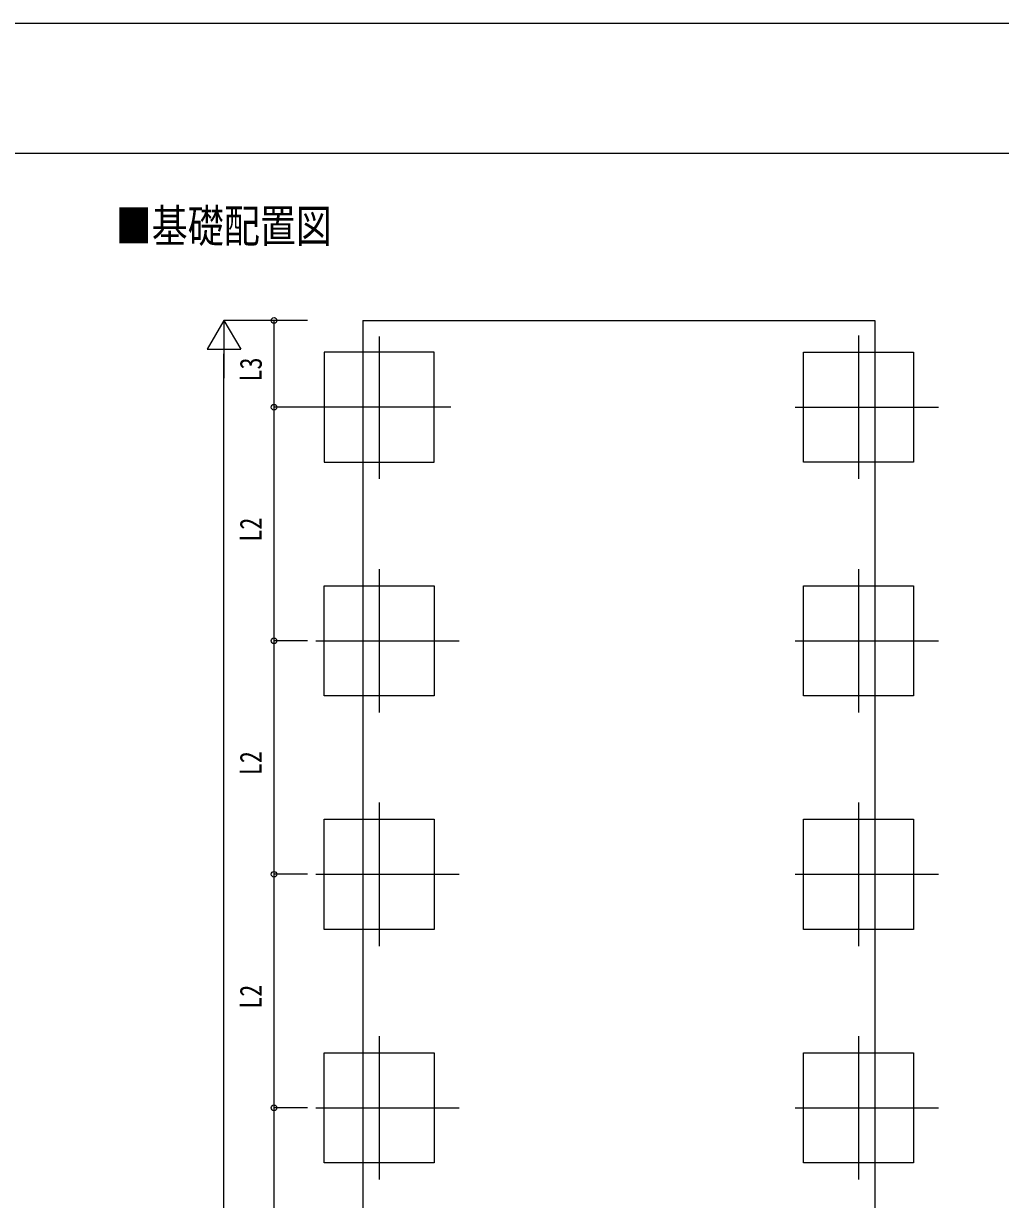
# Model space of a CAD drawing. Units: millimetres, scale not verified. Extents: x -16820 to 16820, y -11880 to 11880.
# Drawn here: x -10965 to -5110, y 4830 to 11880 of the extents above; entities that cross this region are included whole.
import ezdxf
from ezdxf.enums import TextEntityAlignment as Align

# ---------------------------------------------------------------- set-up
doc = ezdxf.new("R2010")
doc.units = ezdxf.units.MM
doc.header["$LTSCALE"] = 50
for name, color, linetype in [('0-2_USER1', 3, 'Continuous'), ('0-4_YKK_12', 2, 'Continuous'), ('0-6_YKK_A1', 4, 'Continuous'), ('0-7_YKK_D', 6, 'Continuous'), ('0-8_YKK_ZWAK', 7, 'Continuous')]:
    doc.layers.add(name, color=color, linetype=linetype)
doc.styles.add('ＭＳ ゴシック', font='')
doc.styles.get('ＭＳ ゴシック').set_extended_font_data('MS Gothic')

msp = doc.modelspace()

# ---------------------------------------------------------------- linework, layer by layer
at = {"layer": '0-4_YKK_12'}
for p, q in [((-8833.42, 10003.88), (-8833.42, 9149.6)), ((-5960.42, 10009.6), (-5960.42, 9149.6)), ((-8403.42, 9579.6), (-9263.42, 9579.6)), ((-6340.42, 9579.6), (-5480.42, 9579.6)), ((-8833.42, 8609.6), (-8833.42, 7749.6)), ((-5960.42, 8609.6), (-5960.42, 7749.6)), ((-9213.42, 8179.6), (-8353.42, 8179.6)), ((-6340.42, 8179.6), (-5480.42, 8179.6)), ((-8833.42, 7209.6), (-8833.42, 6349.6)), ((-5960.42, 7209.6), (-5960.42, 6349.6)), ((-9213.42, 6779.6), (-8353.42, 6779.6)), ((-6340.42, 6779.6), (-5480.42, 6779.6)), ((-8833.42, 5809.6), (-8833.42, 4949.6)), ((-5960.42, 5809.6), (-5960.42, 4949.6)), ((-9213.42, 5379.6), (-8353.42, 5379.6)), ((-6340.42, 5379.6), (-5480.42, 5379.6))]:
    msp.add_line(p, q, dxfattribs=at)
at = {"layer": '0-6_YKK_A1'}
msp.add_line((-8931.92, 10100), (-8931.92, -738.92), dxfattribs=at)
msp.add_lwpolyline([(-8931.92, 10100), (-5861.92, 10100), (-5861.92, -738.92)], dxfattribs=at)
for points in [[(-8503.42, 9249.6), (-8503.42, 9909.6), (-9163.42, 9909.6), (-9163.42, 9249.6)], [(-6290.42, 9249.6), (-6290.42, 9909.6), (-5630.42, 9909.6), (-5630.42, 9249.6)], [(-9163.42, 7849.6), (-9163.42, 8509.6), (-8503.42, 8509.6), (-8503.42, 7849.6)], [(-6290.42, 7849.6), (-6290.42, 8509.6), (-5630.42, 8509.6), (-5630.42, 7849.6)], [(-9163.42, 6449.6), (-9163.42, 7109.6), (-8503.42, 7109.6), (-8503.42, 6449.6)], [(-6290.42, 6449.6), (-6290.42, 7109.6), (-5630.42, 7109.6), (-5630.42, 6449.6)], [(-9163.42, 5049.6), (-9163.42, 5709.6), (-8503.42, 5709.6), (-8503.42, 5049.6)], [(-6290.42, 5049.6), (-6290.42, 5709.6), (-5630.42, 5709.6), (-5630.42, 5049.6)]]:
    msp.add_lwpolyline(points, close=True, dxfattribs=at)
at = {"layer": '0-7_YKK_D'}
for p, q in [((-9763.42, 10100), (-9863.42, 9926.79)), ((-9263.42, 10100), (-9764.42, 10100)), ((-9763.42, 10100), (-9663.42, 9926.79)), ((-9763.42, 10100), (-9763.42, 9753.59)), ((-9263.42, 10100), (-9464.42, 10100)), ((-9463.42, 9579.6), (-9463.42, 10100)), ((-9863.42, 9926.79), (-9663.42, 9926.79)), ((-9763.42, -538.92), (-9763.42, 9900)), ((-9263.42, 9579.6), (-9464.42, 9579.6)), ((-9263.42, 9579.6), (-9464.42, 9579.6)), ((-9463.42, 8179.6), (-9463.42, 9579.6)), ((-9263.42, 8179.6), (-9464.42, 8179.6)), ((-9263.42, 8179.6), (-9464.42, 8179.6)), ((-9463.42, 6779.6), (-9463.42, 8179.6)), ((-9263.42, 6779.6), (-9464.42, 6779.6)), ((-9263.42, 6779.6), (-9464.42, 6779.6)), ((-9463.42, 5379.6), (-9463.42, 6779.6)), ((-9263.42, 5379.6), (-9464.42, 5379.6)), ((-9263.42, 5379.6), (-9464.42, 5379.6)), ((-9463.42, 3979.6), (-9463.42, 5379.6))]:
    msp.add_line(p, q, dxfattribs=at)
for centre in [(-9463.42, 10100), (-9463.42, 9579.6), (-9463.42, 9579.6), (-9463.42, 8179.6), (-9463.42, 8179.6), (-9463.42, 6779.6), (-9463.42, 6779.6), (-9463.42, 5379.6), (-9463.42, 5379.6)]:
    msp.add_circle(centre, 17, dxfattribs=at)
at = {"layer": '0-8_YKK_ZWAK'}
msp.add_line((15580.08, 11100), (-15619.92, 11100), dxfattribs=at)
msp.add_lwpolyline([(-16820, -11880), (16820, -11880), (16820, 11880), (-16820, 11880)], close=True, dxfattribs=at)

# ---------------------------------------------------------------- texts
at = {"layer": '0-2_USER1', "style": 'ＭＳ ゴシック', "width": 0.8}
msp.add_text('■基礎配置図', height=197.9, dxfattribs=at).set_placement((-10412.41, 10508.59), align=Align.BOTTOM_LEFT)
at = {"layer": '0-7_YKK_D', "style": 'ＭＳ ゴシック', "width": 0.8}
for s, p in [('L3', (-9497.42, 9734.2)), ('L2', (-9497.42, 8774)), ('L2', (-9497.42, 7374)), ('L2', (-9497.42, 5974))]:
    msp.add_text(s, height=132, rotation=90, dxfattribs=at).set_placement(p, align=Align.BOTTOM_LEFT)

doc.saveas('drawing.dxf')
